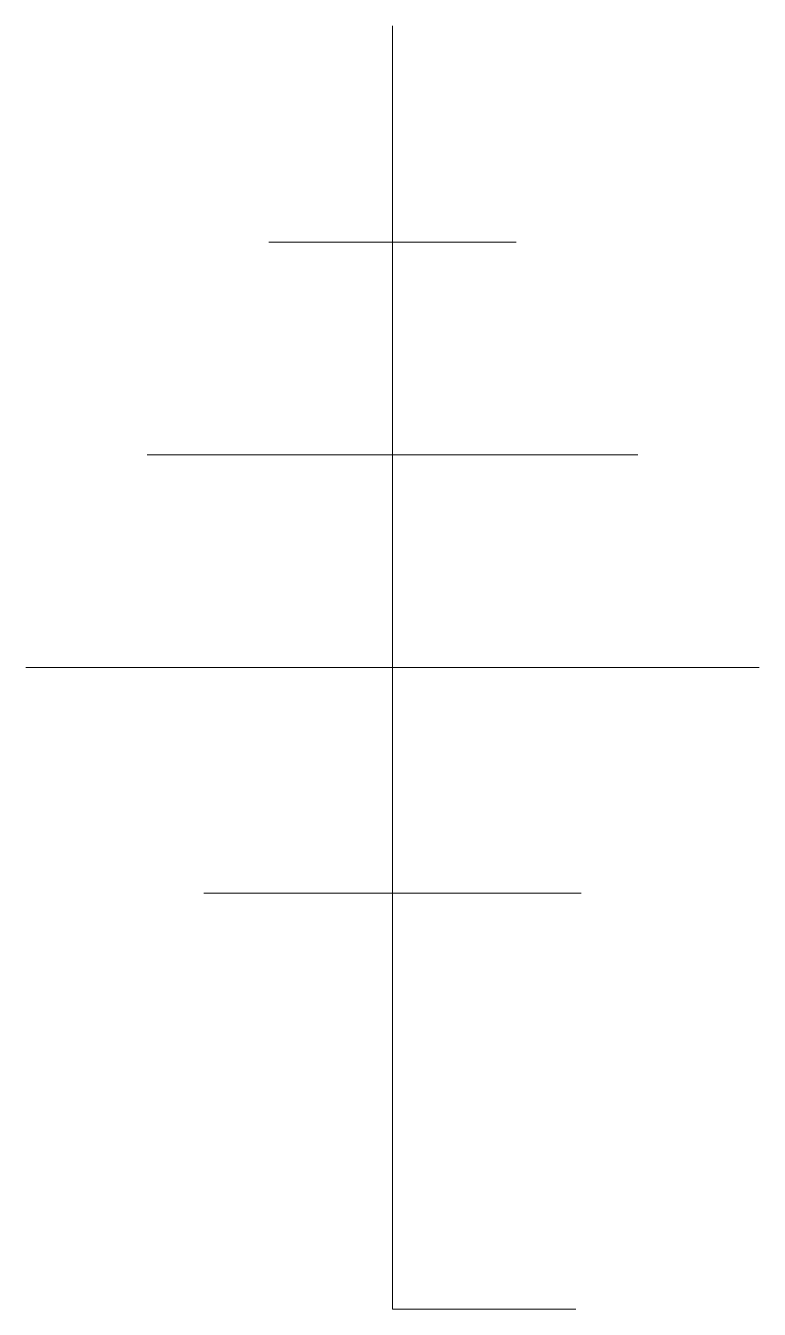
# Model space of a CAD drawing. Header units: millimetres. Extents: x -0.5 to 0.5, y 0 to 1.75.
import ezdxf

# ---------------------------------------------------------------- set-up
doc = ezdxf.new("R2010")
doc.units = ezdxf.units.MM
doc.linetypes.add('K5LT32768', pattern=[0])

msp = doc.modelspace()

# ---------------------------------------------------------------- linework, layer by layer
at = {"color": 7, "linetype": 'K5LT32768', "lineweight": 18}
for p, q in [((0, 0), (0, 1.75)), ((-0.1686, 1.455), (0.1686, 1.455)), ((-0.3343, 1.165), (0.3343, 1.165)), ((-0.5, 0.875), (0.5, 0.875)), ((-0.2571, 0.5675), (0.2571, 0.5675)), ((0, 0), (0.25, 0))]:
    msp.add_line(p, q, dxfattribs=at)

doc.saveas('drawing.dxf')
